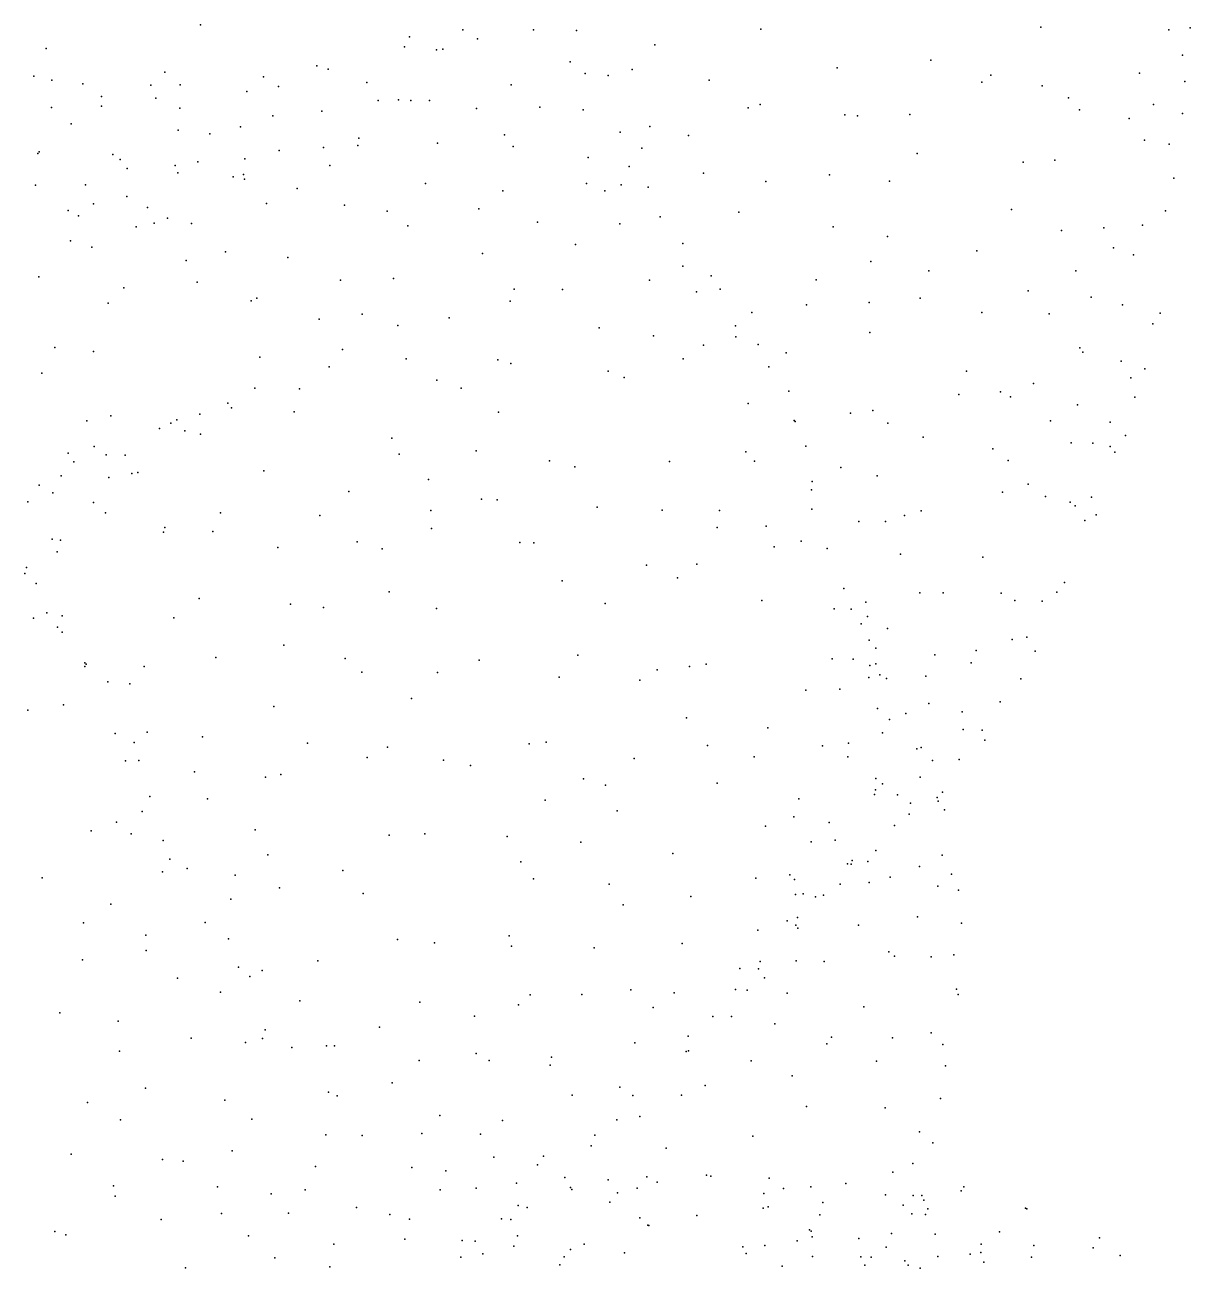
# Model space of a CAD drawing. Header units: metres. Extents: x -25 to 25, y -27.7 to 27.8.
# Drawn here: x 3.054 to 6.296, y 20.834 to 24.292 of the extents above; entities that cross this region are included whole.
import ezdxf

# ---------------------------------------------------------------- set-up
doc = ezdxf.new("R2010")
doc.units = ezdxf.units.M

msp = doc.modelspace()

# ---------------------------------------------------------------- linework, layer by layer
for p in [(3.5432, 24.2923, -3.3035), (5.1014, 24.2803, -1.5794), (5.8807, 24.2862, -1.0286), (6.2962, 24.2842, 0.0263), (4.1245, 24.2594, 1.2734), (4.273, 24.2788, 1.7092), (4.3136, 24.2536, 0.7066), (4.4694, 24.2782, -2.6475), (4.5889, 24.2763, -2.1323), (6.2366, 24.2781, 0.4105), (3.113, 24.2262, -3.3094), (4.1108, 24.2311, 2.0663), (4.199, 24.2227, 1.8897), (4.2173, 24.2251, 1.5273), (4.8072, 24.2371, -1.7312), (3.8669, 24.1782, -3.2816), (4.5709, 24.1899, -2.4581), (5.5749, 24.1945, 0.8656), (6.2752, 24.2081, -0.1596), (3.0787, 24.1496, 0.6259), (3.4435, 24.1607, 2.5179), (3.7183, 24.1476, 0.8678), (3.8976, 24.1687, 1.0492), (4.6131, 24.1571, -2.274), (4.6767, 24.1511, -2.0457), (4.7441, 24.1685, 0.7266), (5.3141, 24.1727, -1.4372), (5.7421, 24.1526, -1.1591), (6.155, 24.1577, 0.5167), (3.1294, 24.1384, 0.7773), (3.2158, 24.1283, 0.5001), (3.405, 24.1249, 0.645), (3.4858, 24.1255, -3.3983), (3.6715, 24.1065, -3.385), (3.7599, 24.1205, 2.3204), (4.0054, 24.1321, 0.7652), (4.4074, 24.1259, 0.6616), (4.9579, 24.1386, 0.8421), (5.7168, 24.1333, 0.8442), (5.8842, 24.1229, -1.0231), (6.2814, 24.1347, 0.1903), (3.2672, 24.0929, -3.4005), (3.4188, 24.0886, 0.8763), (4.0375, 24.0821, -3.2528), (4.0938, 24.0842, 1.9002), (4.1283, 24.0816, 1.7345), (4.18, 24.0821, -3.1669), (5.9574, 24.0889, 0.7135), (3.1278, 24.062, 0.2067), (3.2677, 24.0661, 2.4707), (3.4856, 24.0609, 2.3885), (3.7439, 24.0388, 0.7282), (3.8799, 24.052, 1.1898), (4.3111, 24.0594, -3.0613), (4.4873, 24.0638, -2.8547), (4.6076, 24.0556, -2.5664), (5.0665, 24.0616, 0.9461), (5.0999, 24.0705, -1.5204), (5.3357, 24.0417, 0.9704), (5.3703, 24.0392, -1.3756), (5.5164, 24.043, -1.2892), (5.9885, 24.0558, -0.9127), (6.1939, 24.0708, -0.4877), (6.2753, 24.0461, -0.094), (3.1831, 24.0166, 0.9913), (3.6544, 24.0087, 2.2485), (4.7927, 24.0094, -1.8747), (6.1267, 24.032, -0.6437), (3.4804, 23.9995, 0.5218), (3.5688, 23.9893, 1.026), (3.9837, 23.9771, 1.4662), (4.3884, 23.9866, 0.7351), (4.7105, 23.994, -2.1937), (4.9007, 23.9844, -1.6778), (6.1692, 23.9718, 0.3865), (3.0904, 23.9344, -3.4147), (3.0935, 23.9394, 2.2191), (3.7619, 23.9425, 2.0854), (3.8854, 23.9516, 1.9717), (3.9803, 23.9569, 1.8004), (4.2024, 23.9636, 0.6906), (4.4131, 23.9536, -3.0098), (4.7711, 23.9489, 0.9544), (5.5364, 23.9342, 0.9737), (6.2383, 23.9601, 0.2095), (3.2989, 23.9321, 0.1696), (3.3197, 23.9177, 2.2004), (3.4726, 23.9015, 1.1313), (3.5353, 23.9116, 2.154), (3.6657, 23.9198, 0.5548), (3.903, 23.9011, 1.6048), (4.6211, 23.923, 0.8962), (5.8319, 23.9106, 0.7633), (5.9198, 23.9158, -1.0165), (3.3386, 23.8924, -3.5198), (3.4798, 23.8803, 0.3649), (3.6341, 23.8699, 2.0296), (3.6627, 23.8756, 1.2608), (4.7351, 23.8983, -2.329), (4.9423, 23.88, 1.0966), (5.2929, 23.875, 1.1073), (6.2512, 23.8654, -0.2448), (3.0838, 23.8467, -0.2612), (3.2225, 23.8471, -0.0982), (3.6648, 23.8627, -3.502), (3.812, 23.8372, 1.7373), (4.1687, 23.8513, -3.2641), (4.3837, 23.8305, 0.8339), (4.6168, 23.8509, -2.7816), (4.6678, 23.8308, 1.0468), (4.7132, 23.8477, -2.5741), (4.7882, 23.8411, -2.1827), (5.116, 23.8563, -1.4942), (5.4598, 23.8572, -1.3018), (3.3381, 23.8145, 2.0219), (3.726, 23.7957, 1.5898), (3.1749, 23.7755, 1.8286), (3.2035, 23.7611, 1.4715), (3.2455, 23.7948, 1.2993), (3.3953, 23.7839, 0.1367), (3.9432, 23.7903, 0.6063), (4.062, 23.7744, -3.3611), (4.3168, 23.7802, -3.1707), (5.041, 23.7716, 1.2173), (5.7992, 23.7791, -1.1285), (6.2273, 23.7747, 0.075), (3.3638, 23.7304, 1.6751), (3.4134, 23.7411, 1.4741), (3.4507, 23.7544, 1.8141), (3.5176, 23.7393, 1.6674), (4.1192, 23.733, 0.6734), (4.4802, 23.743, 1.0158), (4.7098, 23.7389, -2.7289), (4.8214, 23.758, 1.1874), (5.3029, 23.73, 1.2446), (6.0562, 23.728, -0.8685), (6.1634, 23.7353, 0.2424), (5.4545, 23.7031, 1.2208), (5.9379, 23.7205, -1.0099), (3.1807, 23.6913, -0.2373), (3.2405, 23.6743, -3.5649), (3.6122, 23.6612, 0.2861), (4.5857, 23.6811, -2.9464), (4.8851, 23.6842, -2.2962), (5.7029, 23.6639, 1.0344), (6.0828, 23.6723, 0.4156), (3.5032, 23.6369, 0.1601), (3.7858, 23.645, 0.438), (4.3276, 23.6565, 0.9793), (5.4081, 23.6337, -1.3471), (6.1382, 23.6526, -0.6661), (3.0928, 23.5916, -3.526), (4.8852, 23.6214, -2.5637), (4.9636, 23.5939, -2.1753), (5.5688, 23.6077, -1.2523), (5.9781, 23.6082, 0.6026), (3.3291, 23.5604, -0.0861), (3.5332, 23.5769, -3.6031), (3.9321, 23.5824, -3.488), (4.0793, 23.5865, -3.4008), (4.4153, 23.5568, -3.1669), (4.5499, 23.5559, 1.2334), (4.7916, 23.5821, -2.7896), (4.9883, 23.5568, -2.3484), (5.2554, 23.5827, 1.3618), (3.6834, 23.5248, 0.2939), (3.6991, 23.532, -3.5864), (4.4042, 23.5241, 1.1872), (4.9225, 23.5495, 1.3598), (5.4031, 23.5198, 1.3572), (5.5449, 23.5322, 1.2782), (5.8453, 23.552, -1.0738), (6.0212, 23.5345, -0.8847), (3.2862, 23.5184, -3.5945), (3.9927, 23.4871, 0.659), (5.0766, 23.4917, -1.7631), (5.2292, 23.5132, -1.4987), (5.717, 23.4921, -1.1674), (5.9037, 23.4887, 0.8075), (6.1084, 23.5132, 0.3174), (6.2124, 23.4907, -0.1035), (3.8728, 23.4735, 0.4827), (4.0917, 23.4564, 0.9766), (4.2342, 23.4771, -3.3373), (4.652, 23.4497, -3.0235), (5.0311, 23.4547, -2.5501), (6.1927, 23.4603, -0.4119), (4.8032, 23.4269, -2.8952), (5.0321, 23.4245, 1.438), (5.4054, 23.4368, -1.3624), (3.1371, 23.395, -3.5535), (3.2453, 23.3841, -0.1983), (3.9379, 23.3895, 1.0128), (4.9419, 23.4017, -2.7668), (5.0941, 23.4034, -2.0884), (5.9892, 23.3934, 0.6606), (5.9974, 23.382, -0.83), (3.7081, 23.3683, 0.3805), (4.1151, 23.3628, -3.4206), (4.3698, 23.3606, 1.3404), (4.4064, 23.3502, -3.2423), (4.8859, 23.3632, 1.4308), (5.1719, 23.3799, -1.6811), (6.104, 23.3572, 0.3057), (3.1013, 23.3233, -0.4574), (3.9003, 23.3408, -3.5403), (4.6772, 23.3289, 1.406), (5.1241, 23.3409, -2.4498), (5.6738, 23.3292, -1.1144), (6.1704, 23.3357, -0.1051), (3.6935, 23.2813, 1.0022), (3.8181, 23.2799, 1.2417), (4.2001, 23.304, 1.3922), (4.2683, 23.2815, -3.3522), (4.7217, 23.3109, -3.0405), (5.8605, 23.2947, 0.9789), (6.1308, 23.31, -0.4196), (5.18, 23.2737, -2.1113), (5.6526, 23.2639, 1.2818), (5.7687, 23.2712, 1.1538), (5.7964, 23.2572, -0.9709), (6.1422, 23.2562, -0.2469), (3.5406, 23.2094, 0.2944), (3.6191, 23.24, 0.7382), (3.6288, 23.2265, 1.1816), (3.8031, 23.2159, 1.3883), (4.372, 23.2146, 1.5068), (5.0664, 23.2388, -2.7171), (5.3516, 23.212, -1.4641), (5.413, 23.2197, 1.4242), (5.9829, 23.2354, -0.7296), (3.2269, 23.1904, -3.541), (3.293, 23.2044, -0.0977), (3.4604, 23.1839, 0.1371), (3.4769, 23.1933, 0.8166), (5.1941, 23.1913, -2.4632), (5.1976, 23.1889, 1.468), (5.4547, 23.1839, -1.2931), (5.9073, 23.1907, 0.8494), (6.0738, 23.1867, 0.3792), (3.4287, 23.1691, -3.5817), (3.4993, 23.1632, 0.5135), (3.543, 23.1537, 1.2958), (4.0747, 23.1427, 1.5981), (5.5536, 23.1454, -1.1571), (6.1165, 23.1503, -0.0664), (3.2473, 23.119, 0.9563), (4.3102, 23.1072, 1.6244), (5.0598, 23.1041, 1.4801), (5.2267, 23.1199, -2.2599), (5.7476, 23.1126, -0.9088), (5.9655, 23.1298, 0.6869), (6.0251, 23.1284, -0.5329), (6.0733, 23.1191, -0.3635), (3.1747, 23.1008, 0.8173), (3.1904, 23.0769, -0.2479), (3.2806, 23.0966, 0.6591), (3.3329, 23.0954, 1.1463), (4.0955, 23.098, -3.4311), (4.5137, 23.0793, -3.2395), (4.8481, 23.0777, -3.0354), (5.0845, 23.0784, -2.7862), (5.7896, 23.0806, 1.1007), (6.0864, 23.1032, 0.2435), (3.1547, 23.0378, 1.1728), (3.3513, 23.0443, 0.1608), (3.3688, 23.0475, 0.3802), (3.7189, 23.0515, 1.5712), (4.5842, 23.063, 1.5766), (5.3248, 23.0613, 1.4418), (5.4251, 23.0375, -1.3337), (3.0938, 23.0117, 0.5021), (3.2874, 23.0329, 0.0109), (4.177, 23.028, 1.723), (5.2447, 23.0216, -1.8194), (5.8452, 23.0146, 0.9489), (3.0628, 22.9656, -0.5937), (3.132, 22.9907, -0.376), (3.9551, 22.9946, 1.7196), (4.3249, 22.9729, 1.732), (4.3684, 22.9711, -3.3284), (5.2424, 22.9992, -2.0177), (5.7744, 22.9919, -0.7492), (5.8942, 22.9802, -0.5716), (6.0214, 22.978, 0.377), (3.2449, 22.9638, 0.3091), (3.2788, 22.9351, 1.392), (3.5988, 22.9348, -3.4975), (4.1834, 22.9409, -3.387), (4.6466, 22.9506, -3.1875), (4.8273, 22.9426, 1.5255), (4.9863, 22.9416, 1.4845), (5.244, 22.9455, -2.4658), (5.548, 22.9408, -0.9903), (5.9622, 22.9646, 0.5484), (5.9762, 22.954, -0.3838), (3.8752, 22.9272, -3.4596), (5.1162, 22.8981, -2.8068), (5.3741, 22.9106, -1.4596), (5.4486, 22.9111, -1.1407), (5.5011, 22.9278, 1.3184), (6.0031, 22.9131, -0.2184), (6.0352, 22.929, 0.1687), (3.1302, 22.8619, 0.1651), (3.44, 22.8813, -3.441), (3.4431, 22.8939, 1.5266), (3.5767, 22.8827, 1.6158), (4.1858, 22.8909, 1.8166), (4.9799, 22.8938, -2.9642), (3.153, 22.8592, -0.1509), (3.7583, 22.8383, 1.74), (3.9787, 22.8543, 1.8251), (4.048, 22.8348, -3.4006), (4.4309, 22.852, 1.7809), (4.4699, 22.8516, -3.2855), (5.1386, 22.8407, 1.4537), (5.2136, 22.8562, -2.632), (5.286, 22.8354, -1.7527), (3.144, 22.8262, -3.2549), (5.49, 22.8203, -0.9098), (5.7198, 22.8111, 1.0151), (3.0541, 22.7661, -0.0477), (3.0586, 22.7824, -0.4318), (4.7839, 22.7891, 1.6017), (4.9237, 22.7917, 1.5193), (3.0856, 22.7387, -2.0201), (4.5487, 22.7454, 1.7425), (4.8703, 22.7538, -3.0974), (5.3328, 22.7245, -1.8875), (5.9468, 22.7412, 0.1426), (3.5388, 22.6963, 1.6791), (4.0678, 22.7152, 1.8707), (5.1048, 22.6913, -2.8772), (5.544, 22.7125, 1.1736), (5.6089, 22.7123, -0.6267), (5.7702, 22.7114, -0.4447), (5.8085, 22.6911, 0.6999), (5.8847, 22.6892, 0.3942), (5.9249, 22.714, -0.0524), (3.1149, 22.6567, -2.9508), (3.7929, 22.6811, 1.8118), (3.8849, 22.6711, -3.3594), (4.1993, 22.6684, -3.3541), (4.6688, 22.6829, -3.2164), (5.3054, 22.6675, 1.3419), (5.3535, 22.6668, -2.1942), (5.3935, 22.6863, -1.0387), (3.0783, 22.6418, -2.6184), (3.1579, 22.6479, -2.1544), (3.4684, 22.6424, -3.2539), (5.381, 22.6257, -0.8855), (5.3981, 22.6463, -1.418), (3.145, 22.6169, -1.9327), (3.1575, 22.6028, -2.4144), (5.454, 22.6133, -0.7172), (5.8416, 22.5894, -0.19), (3.7748, 22.5667, -3.3101), (5.4029, 22.581, -2.0159), (5.4213, 22.5585, -1.8482), (5.7013, 22.5517, -0.3919), (5.8011, 22.5824, 0.5434), (3.2206, 22.5174, -2.7529), (3.5854, 22.5323, -3.2283), (3.9456, 22.5295, 1.8758), (4.3177, 22.5253, 1.8672), (4.5925, 22.5392, 1.7397), (5.2999, 22.5288, -2.617), (5.3586, 22.5282, -1.0102), (5.5855, 22.54, 1.0094), (5.6873, 22.5179, 0.7529), (5.8649, 22.5496, 0.0191), (3.2211, 22.5078, -2.5436), (3.2247, 22.5136, -2.0656), (3.3861, 22.5076, 1.7008), (3.9916, 22.4916, -3.3299), (4.202, 22.4905, -3.3522), (4.8131, 22.4977, 1.6071), (4.9031, 22.5074, -3.1202), (4.9494, 22.5139, 1.5118), (5.4049, 22.5099, -1.2509), (5.4216, 22.5145, -2.1619), (5.4324, 22.4842, 1.1408), (3.2846, 22.4651, -2.2948), (3.3464, 22.4592, -2.9266), (4.5407, 22.4774, -3.3203), (4.7651, 22.4694, -3.2133), (5.4021, 22.4766, -2.3947), (5.4514, 22.4739, -1.4938), (5.5605, 22.4809, -0.5033), (5.8252, 22.4734, 0.2057), (4.1302, 22.4185, 1.8865), (5.2268, 22.4419, -2.8005), (5.3219, 22.4441, -0.8126), (3.0624, 22.3861, 1.7128), (3.1612, 22.4005, -1.8629), (3.7468, 22.3962, 1.8276), (5.4261, 22.3908, -0.5868), (5.5689, 22.4044, 0.9126), (5.6619, 22.3812, -0.2917), (5.7679, 22.4095, -0.1194), (4.8951, 22.3648, 1.5249), (5.46, 22.3602, -1.3618), (5.5056, 22.3767, -1.8487), (3.305, 22.3214, -2.0864), (3.3944, 22.3244, -2.8215), (3.5483, 22.3114, 1.757), (5.1216, 22.3369, 1.3656), (5.4407, 22.3232, -2.4003), (5.6645, 22.3321, 0.5175), (5.7172, 22.3305, 0.3008), (3.3582, 22.2959, -2.4767), (3.8401, 22.2939, -3.2398), (4.0628, 22.2832, 1.854), (4.4571, 22.292, 1.7651), (4.5046, 22.2968, -3.3556), (4.9536, 22.2876, -3.1212), (5.2734, 22.2864, -0.8147), (5.3459, 22.2944, -0.9859), (5.5356, 22.2785, -1.9909), (5.548, 22.2821, 0.7916), (5.7249, 22.3027, 0.07), (3.3339, 22.2448, 1.728), (3.3711, 22.2459, -2.3293), (4.0065, 22.2539, -3.3175), (4.2192, 22.2466, 1.8355), (4.7497, 22.2516, 1.5874), (5.0832, 22.2557, -3.0151), (5.3441, 22.2565, 1.123), (5.5798, 22.2455, -1.7352), (5.654, 22.2491, -0.0999), (3.5264, 22.2148, -2.9585), (3.766, 22.2071, 1.8101), (4.2941, 22.2317, -3.3738), (3.7234, 22.1993, -3.1433), (4.6083, 22.1946, 1.6625), (4.6694, 22.1771, -3.3231), (4.98, 22.1829, 1.4095), (5.4216, 22.1955, -0.436), (5.4404, 22.1805, -2.4811), (5.5451, 22.1999, -2.1309), (3.402, 22.1458, -2.5866), (3.5621, 22.1388, 1.7542), (4.5018, 22.1355, -3.3681), (5.2072, 22.1396, -2.8656), (5.4184, 22.1517, -1.1013), (5.4207, 22.1645, 0.9126), (5.4817, 22.1508, 0.7301), (5.5922, 22.1432, 0.0302), (5.6072, 22.1576, 0.1994), (3.3806, 22.1044, -2.061), (4.7024, 22.1057, 1.544), (5.5186, 22.1276, -0.1705), (5.5949, 22.1324, -1.9626), (5.6124, 22.1084, -1.5333), (3.3086, 22.0747, 1.7269), (5.194, 22.0895, 1.1584), (5.2916, 22.0734, 1.0231), (5.5147, 22.0967, -1.2492), (3.239, 22.0501, -1.8082), (3.3498, 22.0417, -1.9208), (3.6948, 22.0532, -3.0881), (4.0681, 22.0383, -3.3227), (4.1665, 22.0419, 1.7476), (4.396, 22.0341, 1.6813), (5.1143, 22.0636, -2.9741), (5.4739, 22.0654, 0.5237), (3.4385, 22.0235, -2.3288), (4.6011, 22.0183, -3.35), (5.2417, 22.0195, -0.574), (5.3089, 22.0239, -2.7097), (3.4579, 21.9713, -2.1244), (3.7299, 21.9837, 1.7382), (4.4338, 21.9642, -3.3732), (4.8569, 21.9875, -3.2003), (5.3556, 21.9673, -0.9657), (5.3999, 21.9648, 0.3625), (5.422, 21.9951, 0.0097), (5.6067, 21.9828, -1.3699), (3.4373, 21.9363, 1.7178), (3.506, 21.9457, -2.7394), (3.9386, 21.9394, 1.724), (5.1826, 21.9276, -2.8544), (5.3428, 21.9588, -0.1173), (5.353, 21.9575, 0.6976), (5.5436, 21.9511, -2.2209), (5.6319, 21.93, -1.9347), (3.1024, 21.919, 1.7019), (3.6388, 21.9267, -2.9714), (4.4692, 21.9165, 1.5729), (4.6799, 21.9018, 1.435), (5.0881, 21.9181, 1.1362), (5.1955, 21.9151, 0.9784), (5.3223, 21.9019, 0.5523), (5.4029, 21.9064, -2.5331), (5.4612, 21.9216, -2.3899), (5.5942, 21.8965, -2.0858), (3.6274, 21.8601, 1.702), (3.7626, 21.8917, -3.0775), (3.9949, 21.8762, -3.2414), (4.9068, 21.8671, 1.2577), (5.1985, 21.8731, -0.6437), (5.22, 21.8747, -0.2722), (5.2543, 21.8668, -0.8329), (5.2758, 21.8711, -2.7109), (5.652, 21.8852, -1.5142), (3.293, 21.8463, -1.7474), (4.7187, 21.8444, -3.2441), (3.2169, 21.7945, 1.682), (3.5558, 21.7955, -2.0714), (5.1746, 21.7994, -0.414), (5.2037, 21.8094, 0.0017), (5.5372, 21.8109, -1.1883), (5.6597, 21.7938, -1.7415), (3.3911, 21.7597, 1.6825), (4.4013, 21.7583, 1.5034), (5.0934, 21.7737, -2.8954), (5.1988, 21.7878, 0.2484), (5.2047, 21.7795, 0.6314), (5.3739, 21.7878, -0.977), (3.6209, 21.75, -2.7325), (4.0909, 21.7483, 1.6228), (4.194, 21.7383, -3.2743), (4.4078, 21.7297, -3.2988), (4.6381, 21.7249, 1.3597), (4.8833, 21.7369, -3.086), (3.2149, 21.6911, -1.7131), (3.3919, 21.7173, -1.7867), (3.8696, 21.6887, -3.0165), (5.1001, 21.6865, 0.7319), (5.2001, 21.6883, -0.7047), (5.2779, 21.6868, -0.8682), (5.4581, 21.7134, -2.3672), (5.4735, 21.7014, -1.0935), (5.5759, 21.6999, -2.1385), (5.6389, 21.7056, -1.9016), (3.6482, 21.6712, -2.3795), (3.7146, 21.6614, 1.6222), (5.0432, 21.6675, 0.8785), (5.0949, 21.6664, -0.143), (3.4788, 21.6405, 1.6213), (3.6801, 21.6451, -2.559), (5.1116, 21.6415, -0.4038), (3.5987, 21.6018, -2.0063), (4.4598, 21.5944, 1.3701), (4.6033, 21.595, -3.1578), (4.74, 21.608, 1.1844), (4.8609, 21.5998, 1.0709), (5.0312, 21.6088, 0.3077), (5.0635, 21.6072, -2.8266), (5.1751, 21.599, -2.7052), (5.6458, 21.6099, -1.5048), (5.6511, 21.5952, -1.6964), (3.8196, 21.577, -2.8071), (4.1533, 21.5732, 1.4841), (4.4275, 21.566, -3.1737), (4.8021, 21.5591, -3.0087), (5.3881, 21.5602, -2.4491), (3.1513, 21.5439, 1.5412), (3.3141, 21.5203, 1.5422), (4.3047, 21.5351, 1.3998), (4.968, 21.5341, 0.169), (5.0205, 21.5334, -0.1652), (5.1409, 21.5133, -0.5789), (3.7226, 21.4965, -2.2836), (4.0405, 21.5044, -2.9627), (4.8997, 21.4791, 0.8442), (5.576, 21.4882, -2.0702), (3.5172, 21.473, -1.8812), (3.6681, 21.4613, -2.0595), (3.715, 21.4725, 1.4982), (3.7971, 21.4473, -2.4245), (3.893, 21.4522, -2.7214), (3.9154, 21.4517, 1.4441), (4.7514, 21.4602, 1.0307), (5.2851, 21.4577, -0.8372), (5.2984, 21.476, -2.5588), (5.4678, 21.4743, -2.3162), (5.6081, 21.4555, -1.4338), (3.3172, 21.4377, -1.8205), (4.1513, 21.4114, 1.3484), (4.3095, 21.431, -3.0181), (4.3462, 21.4114, 1.2668), (4.5197, 21.4204, 1.1809), (4.8939, 21.4366, 0.4103), (4.9003, 21.4378, 0.6779), (5.0752, 21.41, -0.4473), (5.4233, 21.4091, -1.0095), (4.5152, 21.398, -2.9899), (5.6153, 21.3964, -1.7929), (4.0765, 21.3496, -2.7801), (4.947, 21.3416, -0.1816), (5.1888, 21.369, -2.6427), (3.3898, 21.3347, 1.3966), (3.8988, 21.3232, -2.5337), (3.9231, 21.3134, 1.3218), (4.5768, 21.3148, 1.014), (4.7092, 21.3373, -2.9007), (4.7456, 21.3143, 0.7703), (4.8812, 21.3147, -2.8246), (5.6013, 21.306, -1.5682), (3.228, 21.2941, 1.3596), (3.6107, 21.3007, -1.9885), (5.2284, 21.283, -0.6736), (5.448, 21.2799, -2.3336), (3.3203, 21.2464, -1.8896), (3.686, 21.2483, 1.2954), (4.2087, 21.2587, -2.7948), (4.3832, 21.2442, -2.8546), (4.7013, 21.246, 0.3345), (4.7648, 21.2559, 0.0536), (3.8911, 21.2044, 1.1726), (3.993, 21.2028, -2.5677), (4.1589, 21.2079, 1.1173), (4.3215, 21.2062, 1.029), (4.6399, 21.2032, 0.6606), (5.5436, 21.2132, -1.2579), (4.6293, 21.174, -2.8353), (4.8384, 21.1671, -2.7891), (5.0796, 21.2011, -0.4603), (5.5805, 21.1826, -1.4659), (3.183, 21.1505, 1.2479), (3.4366, 21.1363, 1.1651), (3.6309, 21.1604, 1.1573), (4.3589, 21.1423, 0.8588), (4.4975, 21.1452, 0.6228), (3.4948, 21.1309, -1.95), (3.8627, 21.1168, 1.0249), (4.1307, 21.1137, 0.9105), (4.2255, 21.1041, -2.706), (4.48, 21.1209, -2.7832), (5.4691, 21.1004, -1.0401), (5.5248, 21.1252, -2.0186), (4.4217, 21.0699, 0.3734), (4.5568, 21.0859, 0.134), (4.6773, 21.0796, -0.0295), (4.7847, 21.0876, 11.5149), (4.8129, 21.0731, 11.317), (4.9509, 21.0926, 11.5492), (4.9627, 21.0895, -0.3262), (5.1252, 21.0839, 11.321), (5.3379, 21.0687, 11.3894), (3.3005, 21.0626, -1.9342), (3.3057, 21.0337, 1.0846), (3.5902, 21.0595, 0.9925), (3.739, 21.0405, 0.9164), (3.8344, 21.0511, -2.2188), (4.21, 21.0516, 0.6955), (4.3094, 21.0565, 0.5679), (4.5721, 21.0578, 11.5753), (4.576, 21.052, 11.394), (4.703, 21.0435, -2.7637), (4.7581, 21.0559, 11.7284), (5.11, 21.0415, 11.1445), (5.1648, 21.0548, -2.608), (5.2412, 21.0596, -0.6265), (5.4488, 21.0375, 9.9674), (5.5259, 21.036, 10.2743), (5.55, 21.0361, -1.7905), (5.6593, 21.0492, 9.9866), (5.667, 21.0595, 10.141), (3.9766, 21.0022, 0.709), (4.4263, 21.0075, 0.1896), (4.4517, 21.002, 11.6968), (4.6815, 21.0173, 11.1933), (5.1083, 21.0002, -0.4604), (5.122, 21.0038, 11.8348), (5.2747, 21.0159, 11.746), (5.498, 21.0086, 11.534), (5.5556, 21.0229, -1.3148), (5.5661, 20.9987, 9.8167), (5.8378, 21.0006, 9.9503), (5.842, 20.9987, 10.3091), (3.4334, 20.9693, 0.91), (3.6011, 20.9857, -1.9971), (3.7877, 20.987, 0.7531), (4.0692, 20.9833, 0.5792), (4.1246, 20.9698, -2.5369), (4.3801, 20.9708, 11.3914), (4.4059, 20.9691, -2.7099), (4.7654, 20.9734, -0.1437), (4.9236, 20.9801, -2.7061), (5.2658, 20.9822, 9.8941), (5.5223, 20.9844, 11.2867), (5.56, 20.9832, -1.568), (3.1376, 20.9358, 1.0321), (3.1682, 20.9268, -1.9626), (4.7872, 20.9528, 11.0566), (4.7903, 20.9519, 11.937), (5.2373, 20.9405, 10.275), (5.2421, 20.9364, 10.9792), (5.4655, 20.9299, -2.038), (5.5868, 20.9283, 11.6381), (5.766, 20.9343, 10.4813), (3.6764, 20.924, 0.6219), (3.9136, 20.9001, 0.4269), (4.1109, 20.9142, 0.3172), (4.2707, 20.9108, 11.5902), (4.3071, 20.9087, 0.1525), (4.4149, 20.8947, 11.9258), (4.4245, 20.924, 11.2376), (4.6105, 20.9002, -0.0589), (5.0519, 20.8925, 12.0007), (5.1133, 20.8966, 10.1437), (5.2024, 20.9099, -0.558), (5.245, 20.9209, -2.4841), (5.3745, 20.9165, -2.306), (5.4501, 20.8918, 10.9916), (5.7146, 20.9002, 9.6811), (5.861, 20.8964, 9.7626), (6.0264, 20.8904, 9.9416), (6.0441, 20.9177, 10.1071), (3.7497, 20.8626, 0.4806), (4.2668, 20.8644, 11.8124), (4.3285, 20.8738, -2.6158), (4.555, 20.8656, 12.0405), (4.5721, 20.8852, 11.0519), (4.7226, 20.8766, -2.7024), (5.061, 20.8746, 10.8767), (5.2451, 20.8665, 12.0116), (5.3802, 20.8656, 10.5806), (5.4083, 20.8643, 11.9498), (5.5938, 20.8658, 11.0779), (5.6845, 20.8724, 11.2356), (5.7139, 20.8768, 11.4419), (5.8545, 20.864, 10.5951), (6.1012, 20.8686, 10.2809), (3.5008, 20.835, -1.9853), (3.9023, 20.837, -2.1976), (4.5421, 20.8429, -2.6695), (5.1613, 20.8393, 10.4248), (5.3915, 20.8421, 10.8384), (5.5022, 20.8539, -1.7592), (5.5117, 20.8417, -1.1702), (5.5453, 20.8337, 10.8763), (5.7224, 20.8503, 11.6453)]:
    msp.add_point(p)

doc.saveas('drawing.dxf')
